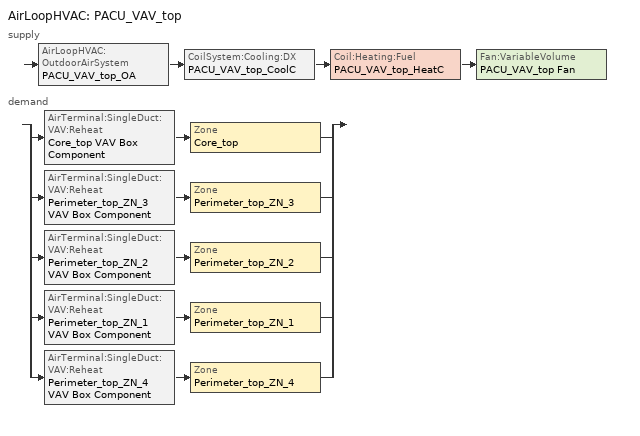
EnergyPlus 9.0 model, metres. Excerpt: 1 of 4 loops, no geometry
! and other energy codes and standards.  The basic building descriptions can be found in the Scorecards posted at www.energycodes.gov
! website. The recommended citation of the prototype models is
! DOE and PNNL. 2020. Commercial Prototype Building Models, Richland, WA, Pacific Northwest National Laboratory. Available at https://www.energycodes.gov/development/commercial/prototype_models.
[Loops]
AirLoopHVAC 'PACU_VAV_top'
 supply: AirLoopHVAC:OutdoorAirSystem 'PACU_VAV_top_OA' > CoilSystem:Cooling:DX 'PACU_VAV_top_CoolC' > Coil:Heating:Fuel 'PACU_VAV_top_HeatC' > Fan:VariableVolume 'PACU_VAV_top Fan'
 demand: split
  | AirTerminal:SingleDuct:VAV:Reheat 'Core_top VAV Box Component' > Zone 'Core_top'
  | AirTerminal:SingleDuct:VAV:Reheat 'Perimeter_top_ZN_3 VAV Box Component' > Zone 'Perimeter_top_ZN_3'
  | AirTerminal:SingleDuct:VAV:Reheat 'Perimeter_top_ZN_2 VAV Box Component' > Zone 'Perimeter_top_ZN_2'
  | AirTerminal:SingleDuct:VAV:Reheat 'Perimeter_top_ZN_1 VAV Box Component' > Zone 'Perimeter_top_ZN_1'
  | AirTerminal:SingleDuct:VAV:Reheat 'Perimeter_top_ZN_4 VAV Box Component' > Zone 'Perimeter_top_ZN_4'
[Sizing:Zone] Zone Cooling Design Supply Air Temperature Input Method=SupplyAirTemperature; Zone Cooling Design Supply Air Temperature {C}=12.8; Zone Heating Design Supply Air Temperature Input Method=SupplyAirTemperature; Zone Heating Design Supply Air Temperature {C}=40; Zone Cooling Design Supply Air Humidity Ratio {kgWater/kgDryAir}=0.0085; Zone Heating Design Supply Air Humidity Ratio {kgWater/kgDryAir}=0.008; Cooling Design Air Flow Method=DesignDay; Cooling Design Air Flow Rate {m3/s}=0; Cooling Minimum Air Flow {m3/s}=0; Cooling Minimum Air Flow Fraction=0; Heating Design Air Flow Method=DesignDay; Heating Design Air Flow Rate {m3/s}=0; Design Specification Zone Air Distribution Object=VAV_Zone_AirDistribution
Name | Design Specification Outdoor Air Object
Core_top | SZ DSOA Core_top
Perimeter_top_ZN_3 | SZ DSOA Perimeter_top_ZN_3
Perimeter_top_ZN_2 | SZ DSOA Perimeter_top_ZN_2
Perimeter_top_ZN_1 | SZ DSOA Perimeter_top_ZN_1
Perimeter_top_ZN_4 | SZ DSOA Perimeter_top_ZN_4
[DesignSpecification:OutdoorAir] Outdoor Air Flow per Zone Floor Area {m3/s-m2}=0.000431773
Name | Outdoor Air Method | Outdoor Air Flow per Zone {m3/s} | Outdoor Air Flow per Person {m3/s-person}
SZ DSOA Core_top; SZ DSOA Perimeter_top_ZN_3; SZ DSOA Perimeter_top_ZN_2; SZ DSOA Perimeter_top_ZN_1; SZ DSOA Perimeter_top_ZN_4 | Flow/Area | 0
CM DSOA Core_top; CM DSOA Perimeter_top_ZN_1; CM DSOA Perimeter_top_ZN_2; CM DSOA Perimeter_top_ZN_3; CM DSOA Perimeter_top_ZN_4 | Sum |  | 1e-08
[DesignSpecification:ZoneAirDistribution] Zone Air Distribution Effectiveness in Cooling Mode=1; Zone Air Distribution Effectiveness in Heating Mode=1
Name | Minimum Zone Ventilation Efficiency
VAV_Zone_AirDistribution | 0.6
CM DSZAD Core_top; CM DSZAD Perimeter_top_ZN_1; CM DSZAD Perimeter_top_ZN_2; CM DSZAD Perimeter_top_ZN_3; CM DSZAD Perimeter_top_ZN_4
[Sizing:System]
PACU_VAV_top: Type of Load to Size On=Sensible; Design Outdoor Air Flow Rate {m3/s}=0.9561; Central Heating Maximum System Air Flow Ratio=0.3; Preheat Design Temperature {C}=7; Preheat Design Humidity Ratio {kgWater/kgDryAir}=0.008; Precool Design Temperature {C}=12.8; Precool Design Humidity Ratio {kgWater/kgDryAir}=0.008; Central Cooling Design Supply Air Temperature {C}=12.8; Central Heating Design Supply Air Temperature {C}=12.8; Type of Zone Sum to Use=Coincident; 100% Outdoor Air in Cooling=No; 100% Outdoor Air in Heating=No; Central Cooling Design Supply Air Humidity Ratio {kgWater/kgDryAir}=0.0085; Central Heating Design Supply Air Humidity Ratio {kgWater/kgDryAir}=0.008; Cooling Supply Air Flow Rate Method=DesignDay; Cooling Supply Air Flow Rate {m3/s}=0; Heating Supply Air Flow Rate Method=DesignDay; Heating Supply Air Flow Rate {m3/s}=0; System Outdoor Air Method=ZoneSum
[AirLoopHVAC]
PACU_VAV_top: Design Supply Air Flow Rate {m3/s}=AUTOSIZE
[SetpointManager:Scheduled]
PACU_VAV_top SAT setpoint: Control Variable=Temperature; Schedule=Supply-Air-Temp-Sch; Setpoint Node or NodeList=PACU_VAV_top Supply Equipment Outlet Node
[SetpointManager:MixedAir] Control Variable=Temperature
Name | Setpoint Node or NodeList
PACU_VAV_top_CoolC SAT Manager | PACU_VAV_top_CoolC-PACU_VAV_top_HeatCNode
PACU_VAV_top_HeatC MixedAir Manager | PACU_VAV_top_HeatC-PACU_VAV_top FanNode
PACU_VAV_top_OAMixed Air Temp Manager | PACU_VAV_top_OA-PACU_VAV_top_CoolCNode
[Controller:OutdoorAir]
PACU_VAV_top_OA_Controller: Minimum Outdoor Air Flow Rate {m3/s}                      !- Minimum Outdoor Air Flow Rate {m3/s}=0; Maximum Outdoor Air Flow Rate {m3/s}=AUTOSIZE; Economizer Control Type=DifferentialEnthalpy; Economizer Control Action Type=ModulateFlow; Lockout Type=LockoutWithHeating; Minimum Limit Type=FixedMinimum; Minimum Outdoor Air Schedule=MinOA_MotorizedDamper_Sched; Maximum Fraction of Outdoor Air Schedule=VAV_TOP Max OA Fraction; Mechanical Ventilation Controller=PACU_VAV_TOP_DCV
[Zone equipment]
Core_top: Core_top VAV Box Component
Perimeter_top_ZN_3: Perimeter_top_ZN_3 VAV Box Component
Perimeter_top_ZN_2: Perimeter_top_ZN_2 VAV Box Component
Perimeter_top_ZN_1: Perimeter_top_ZN_1 VAV Box Component
Perimeter_top_ZN_4: Perimeter_top_ZN_4 VAV Box Component
[CoilSystem:Cooling:DX]
PACU_VAV_top_CoolC: Availability Schedule=ALWAYS_ON; Cooling Coil=PACU_VAV_top_CoolC DXCoil
[AirTerminal:SingleDuct:VAV:Reheat] Availability Schedule=ALWAYS_ON; Maximum Air Flow Rate {m3/s}=AUTOSIZE; Zone Minimum Air Flow Input Method=Constant; Maximum Hot Water or Steam Flow Rate {m3/s}=AUTOSIZE; Minimum Hot Water or Steam Flow Rate {m3/s}=0; Convergence Tolerance=0.001; Damper Heating Action=Normal; Maximum Flow Fraction During Reheat=0.5; Maximum Reheat Air Temperature {C}=40
Name | Constant Minimum Air Flow Fraction | Reheat Coil
Core_top VAV Box Component | 0.303 | Core_top VAV Box Reheat Coil
Perimeter_top_ZN_3 VAV Box Component | 0.227 | Perimeter_top_ZN_3 VAV Box Reheat Coil
Perimeter_top_ZN_2 VAV Box Component | 0.145 | Perimeter_top_ZN_2 VAV Box Reheat Coil
Perimeter_top_ZN_1 VAV Box Component | 0.211 | Perimeter_top_ZN_1 VAV Box Reheat Coil
Perimeter_top_ZN_4 VAV Box Component | 0.132 | Perimeter_top_ZN_4 VAV Box Reheat Coil
[ZoneControl:Thermostat] Control Type Schedule=Dual Zone Control Type Sched
Name | Zone or ZoneList | Control 1
Core_top Thermostat | Core_top | Core_top DualSPSched
Perimeter_top_ZN_3 Thermostat | Perimeter_top_ZN_3 | Perimeter_top_ZN_3 DualSPSched
Perimeter_top_ZN_2 Thermostat | Perimeter_top_ZN_2 | Perimeter_top_ZN_2 DualSPSched
Perimeter_top_ZN_1 Thermostat | Perimeter_top_ZN_1 | Perimeter_top_ZN_1 DualSPSched
Perimeter_top_ZN_4 Thermostat | Perimeter_top_ZN_4 | Perimeter_top_ZN_4 DualSPSched
[ThermostatSetpoint:DualSetpoint] Heating Setpoint Temperature Schedule=HTGSETP_SCH_YES_OPTIMUM; Cooling Setpoint Temperature Schedule=CLGSETP_SCH_YES_OPTIMUM
Core_top DualSPSched; Perimeter_top_ZN_3 DualSPSched; Perimeter_top_ZN_2 DualSPSched; Perimeter_top_ZN_1 DualSPSched; Perimeter_top_ZN_4 DualSPSched
[Coil:Heating:Electric] Availability Schedule=ALWAYS_ON; Efficiency=1; Nominal Capacity {W}=AUTOSIZE
Core_top VAV Box Reheat Coil; Perimeter_top_ZN_3 VAV Box Reheat Coil; Perimeter_top_ZN_2 VAV Box Reheat Coil; Perimeter_top_ZN_1 VAV Box Reheat Coil; Perimeter_top_ZN_4 VAV Box Reheat Coil
[Coil:Heating:Fuel]
PACU_VAV_top_HeatC: Availability Schedule=ALWAYS_ON; Fuel Type=NaturalGas; Burner Efficiency=0.81; Nominal Capacity {W}=AUTOSIZE
[Coil:Cooling:DX:TwoSpeed]
PACU_VAV_top_CoolC DXCoil: Availability Schedule=ALWAYS_ON; High Speed Gross Rated Total Cooling Capacity {W} Sep 25, 2012: DX_TwoSpeedObject_from_VAV=AUTOSIZE; High Speed Gross Rated Sensible Heat Ratio Sep 25, 2012: DX_TwoSpeedObject_from_VAV=AUTOSIZE; High Speed Gross Rated Cooling COP {W/W} Sep 25, 2012: DX_TwoSpeedObject_from_VAV=3.39929; High Speed Rated Air Flow Rate {m3/s} Sep 25, 2012: DX_TwoSpeedObject_from_VAV=AUTOSIZE; Total Cooling Capacity Function of Temperature Curve=FURNACE_PACU_VAV_CoolCCarrier48TM014_12tons_CapFT; Total Cooling Capacity Function of Flow Fraction Curve=FURNACE_PACU_VAV_CoolCCarrier48TM014_12tons_FFF; Energy Input Ratio Function of Temperature Curve=FURNACE_PACU_VAV_CoolCCarrier48TM014_12tons_EIRFT; Energy Input Ratio Function of Flow Fraction Curve=FURNACE_PACU_VAV_CoolCCarrier48TM014_12tons_EIRFFF; Part Load Fraction Correlation Curve=FURNACE_PACU_VAV_CoolCIEA_HVAC_BESTEST_9ton-PLR; Low Speed Gross Rated Total Cooling Capacity {W} Sep 25, 2012: DX_TwoSpeedObject_from_VAV=AUTOSIZE; Low Speed Gross Rated Sensible Heat Ratio Sep 25, 2012: DX_TwoSpeedObject_from_VAV=AUTOSIZE; Low Speed Gross Rated Cooling COP {W/W} Sep 25, 2012: DX_TwoSpeedObject_from_VAV=3.39929; Low Speed Rated Air Flow Rate {m3/s} Sep 25, 2012: DX_TwoSpeedObject_from_VAV=AUTOSIZE; Low Speed Total Cooling Capacity Function of Temperature Curve=FURNACE_PACU_VAV_CoolCCarrier48TM014_12tons_CapFT; Low Speed Energy Input Ratio Function of Temperature Curve=FURNACE_PACU_VAV_CoolCCarrier48TM014_12tons_EIRFT
[Fan:VariableVolume]
PACU_VAV_top Fan: Availability Schedule=HVACOperationSchd; Fan Total Efficiency=0.6006; Pressure Rise {Pa}=1314.72; Maximum Flow Rate {m3/s}=AUTOSIZE; Fan Power Minimum Flow Rate Input Method=Fraction; Fan Power Minimum Flow Fraction=0.25; Motor Efficiency=0.924; Motor In Airstream Fraction=1; Fan Power Coefficient 1=0.0408; Fan Power Coefficient 2=0.088; Fan Power Coefficient 3=-0.0729; Fan Power Coefficient 4=0.9437; Fan Power Coefficient 5=0
[Controller:MechanicalVentilation]
PACU_VAV_TOP_DCV: Availability Schedule=MinOA_Sched; Demand Controlled Ventilation=Yes; System Outdoor Air Method=VentilationRateProcedure; Zone 1=Core_top; Design Specification Outdoor Air Object Name 1=CM DSOA Core_top; Design Specification Zone Air Distribution Object Name 1=CM DSZAD Core_top; Zone 2=Perimeter_top_ZN_1; Design Specification Outdoor Air Object Name 2=CM DSOA Perimeter_top_ZN_1; Design Specification Zone Air Distribution Object Name 2=CM DSZAD Perimeter_top_ZN_1; Zone 3=Perimeter_top_ZN_2; Design Specification Outdoor Air Object Name 3=CM DSOA Perimeter_top_ZN_2; Design Specification Zone Air Distribution Object Name 3=CM DSZAD Perimeter_top_ZN_2; Zone 4=Perimeter_top_ZN_3; Design Specification Outdoor Air Object Name 4=CM DSOA Perimeter_top_ZN_3; Design Specification Zone Air Distribution Object Name 4=CM DSZAD Perimeter_top_ZN_3; Zone 5=Perimeter_top_ZN_4; Design Specification Outdoor Air Object Name 5=CM DSOA Perimeter_top_ZN_4; Design Specification Zone Air Distribution Object Name 5=CM DSZAD Perimeter_top_ZN_4
[EnergyManagementSystem:Sensor]
Name | Output:Variable or Output:Meter Index Key | Output:Variable or Output:Meter
Core_top_LSr | Core_top | Zone Lights Electric Power
Core_top_Occ_Sensor | Core_top | People Occupant Count
Perimeter_top_ZN_3_LSr | Perimeter_top_ZN_3 | Zone Lights Electric Power
Perimeter_top_ZN_3_Occ_Sensor | Perimeter_top_ZN_3 | People Occupant Count
Perimeter_top_ZN_2_LSr | Perimeter_top_ZN_2 | Zone Lights Electric Power
Perimeter_top_ZN_2_Occ_Sensor | Perimeter_top_ZN_2 | People Occupant Count
Perimeter_top_ZN_1_LSr | Perimeter_top_ZN_1 | Zone Lights Electric Power
Perimeter_top_ZN_1_Occ_Sensor | Perimeter_top_ZN_1 | People Occupant Count
Perimeter_top_ZN_4_LSr | Perimeter_top_ZN_4 | Zone Lights Electric Power
Perimeter_top_ZN_4_Occ_Sensor | Perimeter_top_ZN_4 | People Occupant Count
VAV_top_OA_VRP | PACU_VAV_top | Air System Outdoor Air Mechanical Ventilation Requested Mass Flow Rate
VAV_top_OA | PACU_VAV_top | Air System Outdoor Air Mass Flow Rate
VAV_top_SUPPLY_FLOW | PACU_VAV_top_OA-PACU_VAV_top_CoolCNode | System Node Standard Density Volume Flow Rate
[EnergyManagementSystem:Actuator]
Name | Actuated Component Unique | Actuated Component Type | Actuated Component Control Type
Core_mid_Light_Actuator | Core_mid_lights | Lights | Electric Power Level
Core_top_Light_Actuator | Core_top_lights | Lights | Electric Power Level
Perimeter_top_ZN_3_Light_Actuator | Perimeter_top_ZN_3_lights | Lights | Electric Power Level
Perimeter_top_ZN_2_Light_Actuator | Perimeter_top_ZN_2_lights | Lights | Electric Power Level
Perimeter_top_ZN_1_Light_Actuator | Perimeter_top_ZN_1_lights | Lights | Electric Power Level
Perimeter_top_ZN_4_Light_Actuator | Perimeter_top_ZN_4_lights | Lights | Electric Power Level
Perimeter_bot_ZN_3_Light_Actuator | Perimeter_bot_ZN_3_lights | Lights | Electric Power Level
Perimeter_bot_ZN_2_Light_Actuator | Perimeter_bot_ZN_2_lights | Lights | Electric Power Level
Perimeter_bot_ZN_1_Light_Actuator | Perimeter_bot_ZN_1_lights | Lights | Electric Power Level
Perimeter_bot_ZN_4_Light_Actuator | Perimeter_bot_ZN_4_lights | Lights | Electric Power Level
Perimeter_mid_ZN_3_Light_Actuator | Perimeter_mid_ZN_3_lights | Lights | Electric Power Level
Perimeter_mid_ZN_2_Light_Actuator | Perimeter_mid_ZN_2_lights | Lights | Electric Power Level
Perimeter_mid_ZN_1_Light_Actuator | Perimeter_mid_ZN_1_lights | Lights | Electric Power Level
Perimeter_mid_ZN_4_Light_Actuator | Perimeter_mid_ZN_4_lights | Lights | Electric Power Level
VAV_bot_MAX_OA_FRAC | VAV_bot Max OA Fraction | Schedule:Constant | Schedule Value
VAV_mid_MAX_OA_FRAC | VAV_mid Max OA Fraction | Schedule:Constant | Schedule Value
VAV_top_MAX_OA_FRAC | VAV_top Max OA Fraction | Schedule:Constant | Schedule Value
[EnergyManagementSystem:InternalVariable] Internal Data Type=Zone Floor Area
Name | Internal Data Index Key
Core_top_Area | Core_top
Perimeter_top_ZN_3_Area | Perimeter_top_ZN_3
Perimeter_top_ZN_2_Area | Perimeter_top_ZN_2
Perimeter_top_ZN_1_Area | Perimeter_top_ZN_1
Perimeter_top_ZN_4_Area | Perimeter_top_ZN_4
[Schedule:Compact]
ALWAYS_ON; MinOA_Sched: Through: 12/31, For: AllDays, Until: 24:00, 1
HVACOperationSchd: Through: 12/31, For: Weekdays SummerDesignDay, Until: 06:00, 0, Until: 22:00, 1, Until: 24:00, 0, For: Saturday WinterDesignDay, Until: 06:00, 0, Until: 18:00, 1, Until: 24:00, 0, For:Sunday Holidays AllOtherDays, Until: 24:00, 0
HTGSETP_SCH_YES_OPTIMUM: Through: 12/31, For: WinterDesignDay, Until: 05:00, 15.6, Until: 06:00, 17.6, Until: 07:00, 19.6, Until: 22:00, 21, Until: 24:00, 15.6, For: Weekdays, Until: 05:00, 15.6, Until: 06:00, 17.8, Until: 07:00, 20, Until: 22:00, 21, Until: 24:00, 15.6, For SummerDesignDay, Until: 24:00, 15.6, For: Saturday, Until: 05:00, 15.6, Until: 06:00, 17.8, Until: 07:00, 20, Until: 17:00, 21, Until: 24:00, 15.6, For:Sunday Holidays AllOtherDays, Until: 24:00, 15.6
CLGSETP_SCH_YES_OPTIMUM: Through: 12/31, For: SummerDesignDay, Until: 05:00, 26.7, Until: 06:00, 25.7, Until: 07:00, 25, Until: 22:00, 24, Until: 24:00, 26.7, For: Weekdays, Until: 05:00, 26.7, Until: 06:00, 25.6, Until: 07:00, 25, Until: 22:00, 24, Until: 24:00, 26.7, For: Saturday, Until: 05:00, 26.7, Until: 06:00, 25.7, Until: 07:00, 25, Until: 17:00, 24, Until: 24:00, 26.7, For WinterDesignDay, Until: 24:00, 26.7, For:Sunday Holidays AllOtherDays, Until: 24:00, 26.7
MinOA_MotorizedDamper_Sched: Through: 12/31, For: Weekdays SummerDesignDay, Until: 07:00, 0, Until: 22:00, 1, Until: 24:00, 0, For: Saturday WinterDesignDay, Until: 07:00, 0, Until: 18:00, 1, Until: 24:00, 0, For:Sunday Holidays AllOtherDays, Until: 24:00, 0
Dual Zone Control Type Sched: Through: 12/31, For: AllDays, Until: 24:00, 4
Supply-Air-Temp-Sch: Through: 12/31, For: AllDays, Until: 24:00, 12.8
[Schedule:Constant] Hourly Value=1
VAV_BOT Max OA Fraction; VAV_MID Max OA Fraction; VAV_TOP Max OA Fraction
[Curve:Biquadratic] Minimum Value of x=16.5556; Maximum Value of x=22.1111; Minimum Value of y=23.7778; Maximum Value of y=47.66
Name | Coefficient1 Constant | Coefficient2 x | Coefficient3 x**2 | Coefficient4 y | Coefficient5 y**2 | Coefficient6 x*y
FURNACE_PACU_VAV_CoolCCarrier48TM014_12tons_CapFT | 1.39072 | -0.0529058 | 0.0018423 | 0.00058267 | -0.000186814 | 0.000265159
FURNACE_PACU_VAV_CoolCCarrier48TM014_12tons_EIRFT | -0.536161 | 0.105138 | -0.00172659 | 0.0149848 | 0.000659948 | -0.0017385
[Curve:Quadratic]
Name | Coefficient1 Constant | Coefficient2 x | Coefficient3 x**2 | Minimum Value of x | Maximum Value of x
FURNACE_PACU_VAV_CoolCCarrier48TM014_12tons_FFF | 0.718954 | 0.435436 | -0.154193 | 0.75 | 1.25
FURNACE_PACU_VAV_CoolCCarrier48TM014_12tons_EIRFFF | 1.19525 | -0.306138 | 0.110973 | 0.75 | 1.25
FURNACE_PACU_VAV_CoolCIEA_HVAC_BESTEST_9ton-PLR | 0.771 | 0.229 | 0 | 0 | 1
